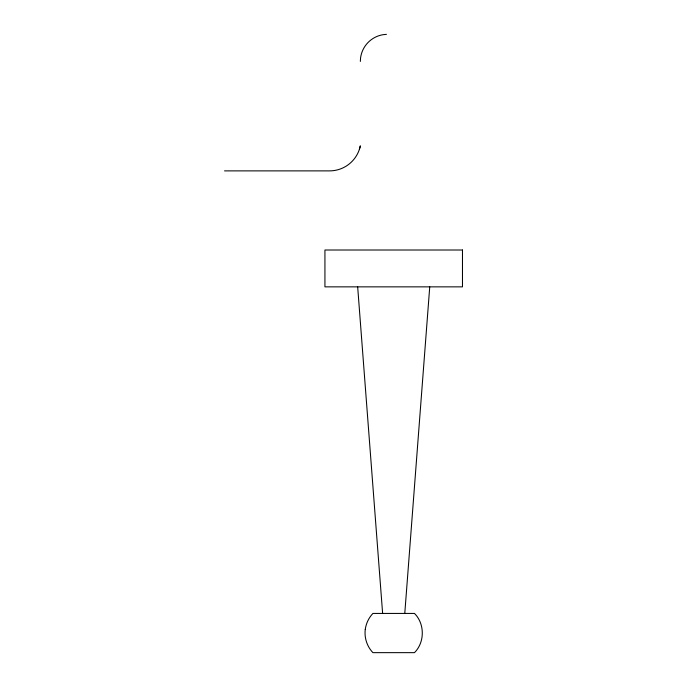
<?xml version="1.0" encoding="UTF-8"?>
<svg xmlns="http://www.w3.org/2000/svg" width="687" height="687" viewBox="0 0 687 687"><rect width="100%" height="100%" fill="white"/><g stroke="black" fill="none" stroke-linecap="round" stroke-linejoin="round"><path stroke-width="1.03" d="M360.34 61.435L360.563 57.974A27.102 27.102 0 0 1 382.977 34.702L386.42 34.35M404.78 613.431L429.736 286.857M359.413 149.302L360.34 145.85A31.43 31.43 0 0 1 329.571 170.883L224.529 170.883M357.669 286.857L382.625 613.431M365.261 629.438C364.187 637.828 367.073 646.553 372.921 652.65L414.484 652.65C424.892 642.242 424.892 623.839 414.484 613.431L372.921 613.431C368.773 617.811 366.068 623.47 365.261 629.438M462.471 250.008L324.934 250.008L324.934 286.857L462.471 286.857L462.471 250.008"/></g></svg>
